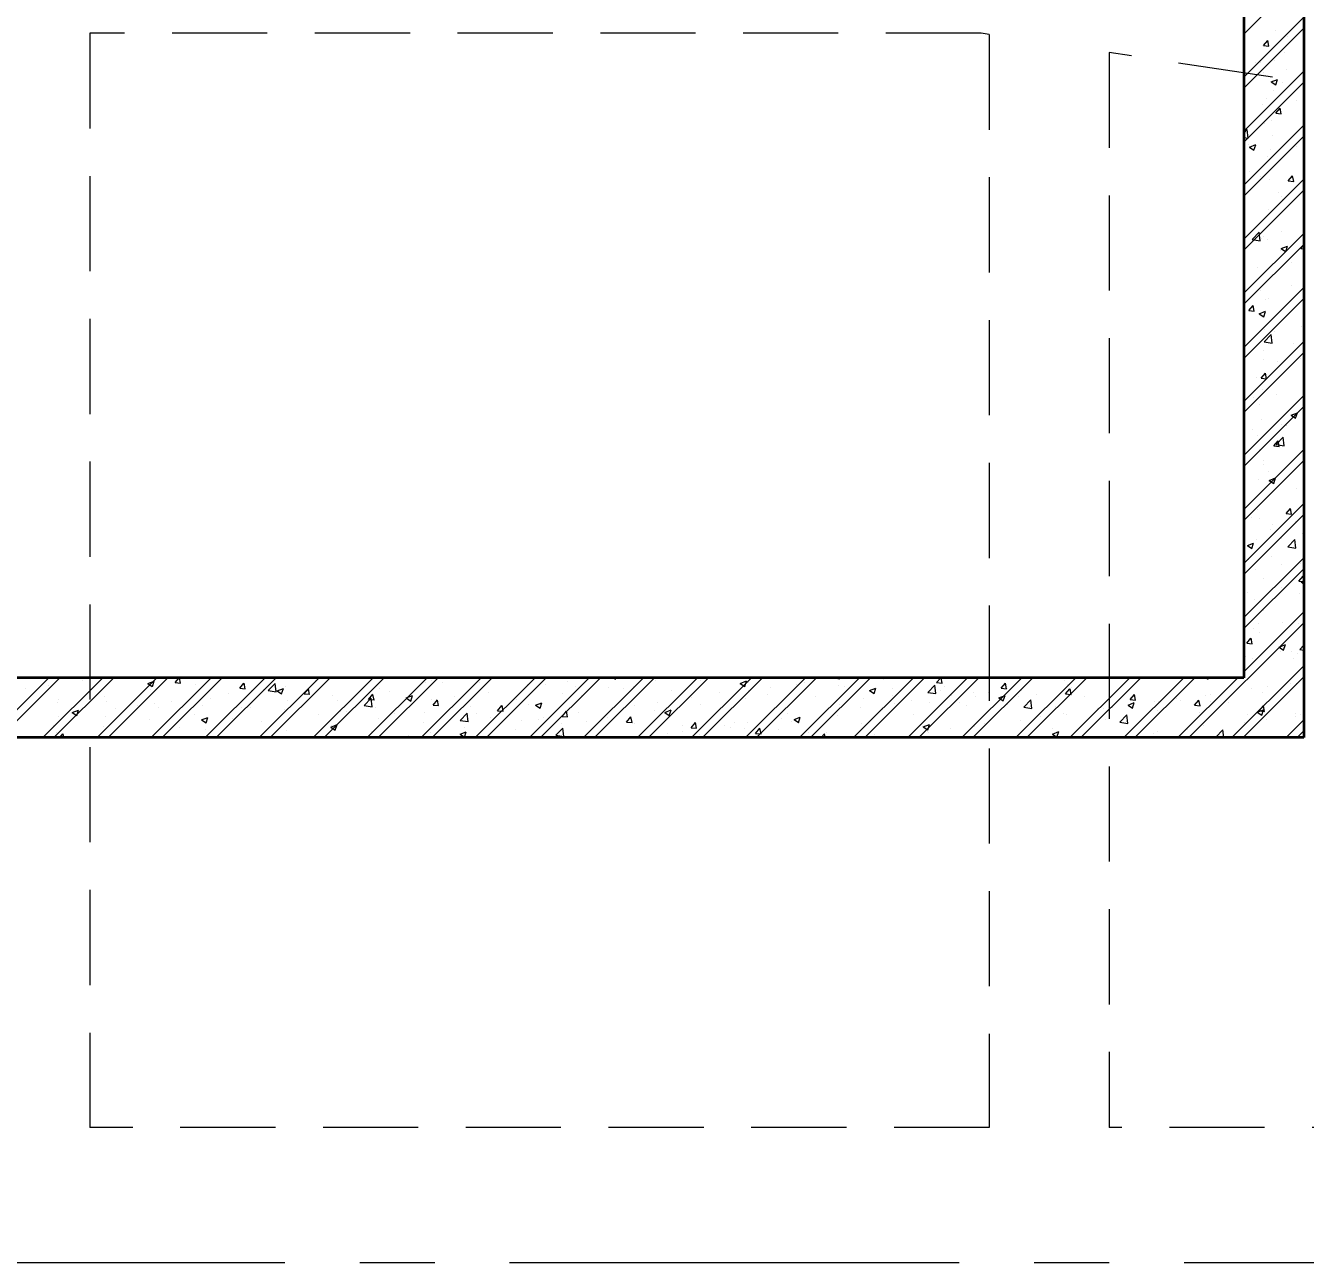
# Model space of a CAD drawing. Header units: millimetres. Extents: x 115500 to 206800, y -6300 to 53700.
# Drawn here: x 143835 to 148105, y 38500 to 42626 of the extents above; entities that cross this region are included whole.
import ezdxf

# ---------------------------------------------------------------- set-up
doc = ezdxf.new("R2010")
doc.units = ezdxf.units.MM
doc.linetypes.add('HIDDEN2', pattern=[4.7625, 3.175, -1.5875])
doc.linetypes.add('HT_Grid$0$CENTER2', pattern=[1.125, 0.75, -0.125, 0.125, -0.125])
doc.layers.get('Defpoints').update_dxf_attribs({"color": 151, "lineweight": 9})
for name, color, linetype, lineweight in [('HT_Dim Grid$0$NDC_S_DIM', 1, 'Continuous', 15), ('HT_Grid$0$NDC_S_AXIS', 5, 'HT_Grid$0$CENTER2', 13), ('NDC_S_BEAM', 3, 'HIDDEN2', 20), ('NDC_S_HATCH MATERIAL', 8, 'Continuous', 13), ('NDC_S_WALL', 6, 'Continuous', 35)]:
    doc.layers.add(name, color=color, linetype=linetype, lineweight=lineweight)
doc.styles.add('HT_Dim Grid$0$NDC_DIM', font='', dxfattribs={"width": 0.75})
doc.styles.get('HT_Dim Grid$0$NDC_DIM').set_extended_font_data('Dotum')
doc.dimstyles.new('HT_Dim Grid$0$NDC_dim_150', dxfattribs={"dimscale": 150, "dimtxt": 2.5, "dimasz": 1.5, "dimexe": 1.5, "dimexo": 2.5, "dimgap": 1, "dimtad": 1, "dimdec": 0, "dimzin": 0, "dimdsep": 46, "dimtxsty": 'HT_Dim Grid$0$NDC_DIM', "dimblk": 'HT_Dim Grid$0$DIMMARK', "dimcen": 0.09, "dimdle": 1.2, "dimclrd": 1, "dimclre": 1, "dimclrt": 3, "dimadec": 0, "dimazin": 0, "dimtfac": 1, "dimtdec": 0, "dimtix": 1, "dimtofl": 0, "dimtmove": 0, "dimatfit": 3, "dimfxl": 8, "dimfxlon": 1, "dimtolj": 1, "dimtzin": 0, "dimarcsym": 0})

# ---------------------------------------------------------------- blocks, each defined once
blk = doc.blocks.new('HT_Dim Grid$0$DIMMARK')
at = {"layer": 'HT_Dim Grid$0$NDC_S_DIM', "color": 1}
blk.add_line((-1.5, 0), (1, 0), dxfattribs=at)
at = {"layer": 'HT_Dim Grid$0$NDC_S_DIM', "color": 2, "const_width": 0.1}
blk.add_lwpolyline([(-0.424, -0.424), (0.424, 0.424)], dxfattribs=at)
blk = doc.blocks.new('*D52')
at = {"layer": 'Defpoints', "color": 0, "ltscale": 200, "transparency": 16777216}
for p in [(191600, 51300), (130700, 38500), (191600, 38500)]:
    blk.add_point(p, dxfattribs=at)
at = {"layer": 'HT_Dim Grid$0$NDC_S_DIM', "color": 1, "lineweight": -2, "ltscale": 200, "transparency": 16777216}
for p, q in [((130700, 50100), (130700, 51525)), ((191600, 50100), (191600, 51525)), ((130925, 51300), (191375, 51300))]:
    blk.add_line(p, q, dxfattribs=at)
at = {"layer": 'HT_Dim Grid$0$NDC_S_DIM', "color": 1, "lineweight": -2, "ltscale": 200, "transparency": 16777216, "xscale": 225, "yscale": 225, "zscale": 225, "rotation": 180}
blk.add_blockref('HT_Dim Grid$0$DIMMARK', (130700, 51300), dxfattribs=at)
at = {"layer": 'HT_Dim Grid$0$NDC_S_DIM', "color": 1, "lineweight": -2, "ltscale": 200, "transparency": 16777216, "xscale": 225, "yscale": 225, "zscale": 225}
blk.add_blockref('HT_Dim Grid$0$DIMMARK', (191600, 51300), dxfattribs=at)
at = {"layer": 'HT_Dim Grid$0$NDC_S_DIM', "color": 3, "ltscale": 200, "transparency": 16777216, "insert": (161150, 51637.8), "char_height": 375, "attachment_point": 5, "style": 'HT_Dim Grid$0$NDC_DIM'}
blk.add_mtext('\\A1;60900', dxfattribs=at)
blk = doc.blocks.new('*D54')
at = {"layer": 'Defpoints', "color": 0, "ltscale": 200, "transparency": 16777216}
for p in [(150750, 50100), (140350, 38500), (150750, 38500)]:
    blk.add_point(p, dxfattribs=at)
at = {"layer": 'HT_Dim Grid$0$NDC_S_DIM', "color": 1, "lineweight": -2, "ltscale": 200, "transparency": 16777216}
for p, q in [((140350, 48900), (140350, 50325)), ((150750, 48900), (150750, 50325)), ((140575, 50100), (150525, 50100))]:
    blk.add_line(p, q, dxfattribs=at)
at = {"layer": 'HT_Dim Grid$0$NDC_S_DIM', "color": 1, "lineweight": -2, "ltscale": 200, "transparency": 16777216, "xscale": 225, "yscale": 225, "zscale": 225, "rotation": 180}
blk.add_blockref('HT_Dim Grid$0$DIMMARK', (140350, 50100), dxfattribs=at)
at = {"layer": 'HT_Dim Grid$0$NDC_S_DIM', "color": 1, "lineweight": -2, "ltscale": 200, "transparency": 16777216, "xscale": 225, "yscale": 225, "zscale": 225}
blk.add_blockref('HT_Dim Grid$0$DIMMARK', (150750, 50100), dxfattribs=at)
at = {"layer": 'HT_Dim Grid$0$NDC_S_DIM', "color": 3, "ltscale": 200, "transparency": 16777216, "insert": (145550, 50437.8), "char_height": 375, "attachment_point": 5, "style": 'HT_Dim Grid$0$NDC_DIM'}
blk.add_mtext('\\A1;10400', dxfattribs=at)

msp = doc.modelspace()

# ---------------------------------------------------------------- linework, layer by layer
at = {"layer": 'HT_Grid$0$NDC_S_AXIS', "ltscale": 2000}
msp.add_line((120700, 38500), (201600, 38500), dxfattribs=at)
at = {"layer": 'NDC_S_BEAM', "ltscale": 100}
for p, q in [((144050, 42600), (144050, 38950)), ((147022.7, 42600), (144050, 42600)), ((147050, 42595.9), (147022.7, 42600)), ((147050, 42595.9), (147050, 38950)), ((147450, 42535.6), (147450, 38950)), ((150350, 42098.8), (147450, 42535.6)), ((147050, 38950), (144050, 38950)), ((150350, 38950), (147450, 38950))]:
    msp.add_line(p, q, dxfattribs=at)
at = {"layer": 'NDC_S_HATCH MATERIAL', "linetype": 'Continuous', "ltscale": 100}
for p, q in [((147899.8, 42597.4), (148099.8, 42797.4)), ((147899.8, 42453.9), (148099.8, 42653.9)), ((147899.8, 42417.1), (148099.8, 42617.1)), ((147964.7, 42558.7), (147979.2, 42576)), ((147982.7, 42557.1), (147979.2, 42575.9)), ((148004.4, 42610.3), (148004.4, 42610.3)), ((148044.7, 42588.2), (148044.7, 42588.2)), ((147964.7, 42558.7), (147982.6, 42557.2)), ((148034.4, 42535.2), (148034.4, 42535.2)), ((147937.5, 42501.6), (147937.5, 42501.6)), ((147955.6, 42501.6), (147955.6, 42501.6)), ((148000.7, 42510.4), (148000.7, 42510.4)), ((148097.7, 42494.9), (148097.7, 42494.9)), ((147899.8, 42273.5), (148099.8, 42473.5)), ((147965.8, 42469.9), (147965.8, 42469.9)), ((147991, 42438), (148012, 42446.1)), ((148006, 42427.8), (148012.1, 42446)), ((148040.9, 42479.8), (148040.9, 42479.8)), ((147899.8, 42236.8), (148099.8, 42436.8)), ((147991, 42438), (148006, 42428)), ((147997.1, 42410.6), (147997.1, 42410.6)), ((148027.4, 42435.7), (148027.4, 42435.7)), ((147962, 42361.4), (147962, 42361.4)), ((147974.7, 42382.7), (147974.7, 42382.7)), ((148075.6, 42376.4), (148075.6, 42376.4)), ((148006.3, 42333.1), (148020.8, 42350.3)), ((148006.3, 42333.1), (148024.3, 42331.5)), ((148024.3, 42331.4), (148020.8, 42350.2)), ((147899.8, 42093.2), (148099.8, 42293.2)), ((147899.8, 42266.9), (147911, 42278.6)), ((147914.4, 42250), (147911, 42278.5)), ((147967.1, 42300.7), (147967.1, 42300.7)), ((147993.4, 42310.7), (147993.4, 42310.7)), ((147899.8, 42056.5), (148099.8, 42256.5)), ((147899.8, 42252.4), (147914.3, 42250.1)), ((147916.3, 42229.4), (147916.3, 42229.4)), ((147918, 42220.5), (147939.1, 42228.5)), ((147933, 42210.3), (147939.1, 42228.4)), ((147996.7, 42258.1), (147996.7, 42258.1)), ((147918, 42220.5), (147933, 42210.4)), ((147979.6, 42189.1), (147979.6, 42189.1)), ((147989.8, 42210.8), (147989.8, 42210.8)), ((148076.5, 42222.6), (148076.5, 42222.6)), ((147899.8, 41912.9), (148099.8, 42112.9)), ((147917.8, 42139.8), (147917.8, 42139.8)), ((147954.7, 42121.7), (147954.7, 42121.7)), ((147986.1, 42111), (147986.1, 42111)), ((148047.9, 42107.4), (148062.4, 42124.7)), ((148047.9, 42107.4), (148065.9, 42105.9)), ((148065.9, 42105.7), (148062.4, 42124.5)), ((148097.1, 42099.7), (148099.8, 42100.7)), ((148097.1, 42099.7), (148099.8, 42097.9)), ((147899.8, 41876.2), (148099.8, 42076.2)), ((148016.8, 42070.1), (148016.8, 42070.1)), ((148026.6, 42055.8), (148026.6, 42055.8)), ((148028.3, 42046.4), (148028.3, 42046.4)), ((147982.5, 42011.1), (147982.5, 42011.1)), ((147899.8, 41732.6), (148099.8, 41932.6)), ((147927.4, 41912.3), (147950.8, 41936.7)), ((147954.1, 41908.1), (147950.8, 41936.6)), ((148024.5, 41937.9), (148024.5, 41937.9)), ((147899.8, 41695.9), (148099.8, 41895.9)), ((147927.4, 41912.3), (147954.1, 41908.2)), ((147949.4, 41928.1), (147949.4, 41928.1)), ((147958.4, 41916.8), (147958.4, 41916.8)), ((147966.2, 41920.8), (147966.2, 41920.8)), ((147978.8, 41911.2), (147978.8, 41911.2)), ((148024.1, 41882.1), (148045.1, 41890.2)), ((148039.1, 41872), (148045.2, 41890.1)), ((148089.6, 41881.8), (148099.8, 41893.9)), ((148021.6, 41876.5), (148021.6, 41876.5)), ((148024.1, 41882.1), (148039, 41872.1)), ((148089.6, 41881.8), (148099.8, 41880.9)), ((147945.6, 41819.6), (147945.6, 41819.6)), ((147975.2, 41811.4), (147975.2, 41811.4)), ((148059.2, 41834.6), (148059.2, 41834.6)), ((147899.8, 41552.3), (148099.8, 41752.3)), ((147899.8, 41515.5), (148099.8, 41715.5)), ((147953.8, 41741.8), (147953.8, 41741.8)), ((147980.3, 41716.2), (147980.3, 41716.2)), ((148058.8, 41757.6), (148058.8, 41757.6)), ((147916, 41674.9), (147930.5, 41692.2)), ((147916, 41674.9), (147934, 41673.4)), ((147934, 41673.2), (147930.5, 41692.1)), ((147951.1, 41664.6), (147972.1, 41672.7)), ((147966.1, 41654.4), (147972.2, 41672.5)), ((147971.5, 41711.5), (147971.5, 41711.5)), ((148025.7, 41675.9), (148025.7, 41675.9)), ((147951.1, 41664.6), (147966.1, 41654.5)), ((147901.3, 41597.9), (147901.3, 41597.9)), ((147967.2, 41570.5), (147990.6, 41594.8)), ((147967.9, 41611.6), (147967.9, 41611.6)), ((147993.9, 41566.2), (147990.6, 41594.7)), ((148000.4, 41604.3), (148000.4, 41604.3)), ((148090.8, 41622.9), (148090.8, 41622.9)), ((147899.8, 41372), (148099.8, 41572)), ((147903.5, 41570.7), (147903.5, 41570.7)), ((147967.2, 41570.5), (147993.9, 41566.3)), ((148063.7, 41564), (148063.7, 41564)), ((147899.8, 41335.2), (148099.8, 41535.2)), ((147964.2, 41511.8), (147964.2, 41511.8)), ((147965.3, 41540.9), (147965.3, 41540.9)), ((148011.9, 41504.5), (148011.9, 41504.5)), ((148087, 41514.4), (148087, 41514.4)), ((147957.6, 41449.3), (147972.1, 41466.5)), ((147975.6, 41447.6), (147972.1, 41466.4)), ((147940.7, 41451.8), (147940.7, 41451.8)), ((147957.6, 41449.3), (147975.6, 41447.7)), ((147899.8, 41191.7), (148099.8, 41391.7)), ((147933, 41386.2), (147933, 41386.2)), ((147960.6, 41411.9), (147960.6, 41411.9)), ((148008.1, 41396.1), (148008.1, 41396.1)), ((147899.8, 41154.9), (148099.8, 41354.9)), ((147952.9, 41361.9), (147952.9, 41361.9)), ((148057.2, 41326.3), (148078.2, 41334.3)), ((148072.2, 41316.1), (148078.2, 41334.2)), ((147956.9, 41312), (147956.9, 41312)), ((148024.8, 41296), (148024.8, 41296)), ((148042.5, 41291.7), (148042.5, 41291.7)), ((148042.8, 41292.7), (148042.8, 41292.7)), ((148057.2, 41326.3), (148072.1, 41316.2)), ((147929.2, 41277.8), (147929.2, 41277.8)), ((147945.6, 41258.2), (147945.6, 41258.2)), ((148007, 41228.6), (148030.3, 41252.9)), ((148033.7, 41224.3), (148030.4, 41252.8)), ((147899.8, 41011.4), (148099.8, 41211.4)), ((147953.3, 41212.2), (147953.3, 41212.2)), ((147999.3, 41223.6), (148013.7, 41240.9)), ((147999.3, 41223.6), (148017.2, 41222)), ((148007, 41228.6), (148033.6, 41224.4)), ((148017.2, 41221.9), (148013.8, 41240.7)), ((147899.8, 40974.6), (148099.8, 41174.6)), ((147963.9, 41174.4), (147963.9, 41174.4)), ((147964.4, 41161), (147964.4, 41161)), ((147982.8, 41139.2), (147982.8, 41139.2)), ((147949.6, 41112.3), (147949.6, 41112.3)), ((147984.2, 41108.7), (148005.2, 41116.8)), ((147984.2, 41108.7), (147999.1, 41098.7)), ((147999.2, 41098.5), (148005.2, 41116.7)), ((148074.4, 41081), (148074.4, 41081)), ((147899.8, 40831), (148099.8, 41031)), ((147899.8, 40794.3), (148099.8, 40994.3)), ((147946, 41012.4), (147946, 41012.4)), ((148040.9, 40998), (148055.4, 41015.2)), ((148040.9, 40998), (148058.8, 40996.4)), ((148058.9, 40996.3), (148055.4, 41015.1)), ((148097.5, 41031.6), (148097.5, 41031.6)), ((147924.3, 40985.9), (147924.3, 40985.9)), ((147952, 40982), (147952, 40982)), ((147995.5, 40962.7), (147995.5, 40962.7)), ((148070.6, 40972.6), (148070.6, 40972.6)), ((148084.5, 40979.1), (148084.5, 40979.1)), ((147942.3, 40912.6), (147942.3, 40912.6)), ((147987.6, 40945.6), (147987.6, 40945.6)), ((148023.9, 40916.2), (148023.9, 40916.2)), ((148046.7, 40886.7), (148070.1, 40911)), ((148073.4, 40882.4), (148070.1, 40910.9)), ((148093.9, 40931.8), (148093.9, 40931.8)), ((147911.2, 40891.2), (147932.2, 40899.2)), ((147911.2, 40891.2), (147926.1, 40881.1)), ((147926.2, 40881), (147932.3, 40899.1)), ((148046.7, 40886.7), (148073.4, 40882.5)), ((147899.8, 40650.7), (148099.8, 40850.7)), ((147916.6, 40844.4), (147916.6, 40844.4)), ((147991.7, 40854.3), (147991.7, 40854.3)), ((148024.8, 40826.6), (148024.8, 40826.6)), ((148090.2, 40831.9), (148090.2, 40831.9)), ((147899.8, 40614), (148099.8, 40814)), ((147938.7, 40812.7), (147938.7, 40812.7)), ((147963.5, 40781.1), (147963.5, 40781.1)), ((148082.5, 40772.3), (148097, 40789.5)), ((148099.8, 40774.6), (148097, 40789.4)), ((147912.7, 40736), (147912.7, 40736)), ((148026.4, 40750.9), (148026.4, 40750.9)), ((148082.5, 40772.3), (148099.8, 40770.8)), ((148090.3, 40770.4), (148099.8, 40774)), ((148090.3, 40770.4), (148099.8, 40764)), ((147935, 40712.8), (147935, 40712.8)), ((148086.6, 40732), (148086.6, 40732)), ((147899.8, 40470.4), (148099.8, 40670.4)), ((147966.4, 40673.3), (147966.4, 40673.3)), ((147716.4, 40250.4), (148099.8, 40633.7)), ((147931.4, 40612.9), (147931.4, 40612.9)), ((147947.4, 40632.6), (147947.4, 40632.6)), ((148029.6, 40633), (148029.6, 40633)), ((148082.9, 40632.2), (148082.9, 40632.2)), ((147909, 40565.5), (147923.4, 40582.7)), ((147909, 40565.5), (147926.9, 40563.9)), ((147926.9, 40563.8), (147923.5, 40582.6)), ((147951.1, 40602.1), (147951.1, 40602.1)), ((147906.7, 40520.9), (147906.7, 40520.9)), ((148017.3, 40552.8), (148038.3, 40560.9)), ((148017.3, 40552.8), (148032.2, 40542.8)), ((148023, 40536.3), (148023, 40536.3)), ((148032.2, 40542.7), (148038.3, 40560.8)), ((148058, 40539.2), (148058, 40539.2)), ((148079.3, 40532.3), (148079.3, 40532.3)), ((148086.5, 40544.8), (148099.8, 40558.6)), ((148086.5, 40544.8), (148099.8, 40542.7)), ((147860, 40250.4), (148099.8, 40490.1)), ((147927.7, 40513.1), (147927.7, 40513.1)), ((148066.8, 40514.1), (148066.8, 40514.1)), ((143712.8, 40250.4), (143912.8, 40450.4)), ((143749.6, 40250.4), (143949.6, 40450.4)), ((143893.1, 40250.4), (144093.1, 40450.4)), ((143929.9, 40250.4), (144129.9, 40450.4)), ((144024.1, 40439.9), (144024.1, 40439.9)), ((144073.5, 40250.4), (144273.5, 40450.4)), ((144110.2, 40250.4), (144310.2, 40450.4)), ((144243.1, 40430.8), (144264.1, 40438.8)), ((144253.8, 40250.4), (144453.8, 40450.4)), ((144258.1, 40420.6), (144264.2, 40438.7)), ((144290.5, 40250.4), (144490.5, 40450.4)), ((144334.2, 40434.2), (144347.8, 40450.4)), ((144352.2, 40432.5), (144348.9, 40450.4)), ((144434.1, 40250.4), (144634.1, 40450.4)), ((144470.8, 40250.4), (144670.8, 40450.4)), ((144614.4, 40250.4), (144814.4, 40450.4)), ((144651.1, 40250.4), (144851.1, 40450.4)), ((144794.7, 40250.4), (144994.7, 40450.4)), ((144802.8, 40441.5), (144802.8, 40441.5)), ((144831.5, 40250.4), (145031.5, 40450.4)), ((144891.1, 40446.1), (144891.1, 40446.1)), ((144975, 40250.4), (145175, 40450.4)), ((145011.8, 40250.4), (145211.8, 40450.4)), ((145028.9, 40449.1), (145028.9, 40449.1)), ((145155.3, 40250.4), (145355.3, 40450.4)), ((145170.4, 40435.8), (145170.4, 40435.8)), ((145189, 40442.3), (145189, 40442.3)), ((145192.1, 40250.4), (145392.1, 40450.4)), ((145224.6, 40435.7), (145224.6, 40435.7)), ((145335.6, 40250.4), (145535.6, 40450.4)), ((145349.2, 40435.5), (145349.2, 40435.5)), ((145372.4, 40250.4), (145572.4, 40450.4)), ((145515.9, 40250.4), (145715.9, 40450.4)), ((145552.7, 40250.4), (145752.7, 40450.4)), ((145643.6, 40437.2), (145643.6, 40437.2)), ((145696.3, 40250.4), (145896.3, 40450.4)), ((145733, 40250.4), (145933, 40450.4)), ((145796.1, 40450.4), (145803.5, 40445.4)), ((145803.6, 40445.3), (145805.3, 40450.4)), ((145876.6, 40250.4), (146076.6, 40450.4)), ((145913.3, 40250.4), (146113.3, 40450.4)), ((145926.5, 40448.8), (145926.5, 40448.8)), ((145935.5, 40440.4), (145935.5, 40440.4)), ((146056.9, 40250.4), (146256.9, 40450.4)), ((146086.7, 40442), (146086.7, 40442)), ((146093.6, 40250.4), (146293.6, 40450.4)), ((146219.7, 40431.4), (146240.7, 40439.5)), ((146234.7, 40421.2), (146240.8, 40439.4)), ((146237.2, 40250.4), (146437.2, 40450.4)), ((146246.8, 40435.2), (146246.8, 40435.2)), ((146273.9, 40250.4), (146473.9, 40450.4)), ((146417.5, 40250.4), (146617.5, 40450.4)), ((146454.3, 40250.4), (146654.3, 40450.4)), ((146530.6, 40450.4), (146552.1, 40447)), ((146552.1, 40446.9), (146551.7, 40450.4)), ((146597.8, 40250.4), (146797.8, 40450.4)), ((146634.6, 40250.4), (146834.6, 40450.4)), ((146698.8, 40443.7), (146698.8, 40443.7)), ((146778.1, 40250.4), (146978.1, 40450.4)), ((146814.9, 40250.4), (147014.9, 40450.4)), ((146874.7, 40433.9), (146888.5, 40450.4)), ((146892.7, 40432.3), (146889.3, 40450.4)), ((146958.4, 40250.4), (147158.4, 40450.4)), ((146995.2, 40250.4), (147195.2, 40450.4)), ((147138.8, 40250.4), (147338.8, 40450.4)), ((147175.5, 40250.4), (147375.5, 40450.4)), ((147301.6, 40439.6), (147301.6, 40439.6)), ((147319.1, 40250.4), (147519.1, 40450.4)), ((147355.8, 40250.4), (147555.8, 40450.4)), ((147376.7, 40449.5), (147376.7, 40449.5)), ((147466.4, 40450.3), (147466.4, 40450.3)), ((147498.2, 40446.2), (147498.2, 40446.2)), ((147499.4, 40250.4), (147699.4, 40450.4)), ((147536.1, 40250.4), (147736.1, 40450.4)), ((147679.7, 40250.4), (147879.7, 40450.4)), ((147773.7, 40450.4), (147780.2, 40446)), ((147780.2, 40445.9), (147781.7, 40450.4)), ((147896.8, 40250.4), (148099.8, 40453.4)), ((143835.4, 40415), (143835.4, 40415)), ((143910.5, 40424.9), (143910.5, 40424.9)), ((144243.1, 40430.8), (144258, 40420.7)), ((144251.3, 40410), (144251.3, 40410)), ((144334.2, 40434.2), (144352.1, 40432.6)), ((144402.8, 40429.2), (144402.8, 40429.2)), ((144512.9, 40396.3), (144512.9, 40396.3)), ((144549.4, 40415.4), (144563.8, 40432.6)), ((144549.4, 40415.4), (144567.3, 40413.8)), ((144567.3, 40413.7), (144563.9, 40432.5)), ((144588, 40406.2), (144588, 40406.2)), ((144627.9, 40411.4), (144627.9, 40411.4)), ((144644.2, 40407.2), (144667.5, 40431.6)), ((144644.2, 40407.2), (144670.8, 40403.1)), ((144670.9, 40403), (144667.6, 40431.5)), ((144674.3, 40406.7), (144695.3, 40414.8)), ((144674.3, 40406.7), (144689.2, 40396.7)), ((144689.2, 40396.5), (144695.3, 40414.7)), ((144701.6, 40421.1), (144701.6, 40421.1)), ((144764.6, 40396.5), (144779, 40413.8)), ((144764.6, 40396.5), (144782.5, 40395)), ((144782.5, 40394.9), (144779, 40413.7)), ((144860.6, 40392.1), (144860.6, 40392.1)), ((144979.7, 40377.7), (144994.2, 40395)), ((144997.7, 40376), (144994.2, 40394.8)), ((145016.4, 40414.6), (145016.4, 40414.6)), ((145049.7, 40405.6), (145049.7, 40405.6)), ((145379, 40402.4), (145379, 40402.4)), ((145509.3, 40428.8), (145509.3, 40428.8)), ((145568.5, 40427.3), (145568.5, 40427.3)), ((145628.1, 40398.7), (145628.1, 40398.7)), ((145669.5, 40422), (145669.5, 40422)), ((145779.7, 40417.9), (145779.7, 40417.9)), ((145829.6, 40415.2), (145829.6, 40415.2)), ((145864.1, 40420.8), (145864.1, 40420.8)), ((145989.8, 40408.5), (145989.8, 40408.5)), ((146149.9, 40401.7), (146149.9, 40401.7)), ((146219.7, 40431.4), (146234.7, 40421.3)), ((146246, 40408.6), (146246, 40408.6)), ((146310.1, 40394.9), (146310.1, 40394.9)), ((146321.1, 40418.5), (146321.1, 40418.5)), ((146393.2, 40403.4), (146393.2, 40403.4)), ((146407, 40428.5), (146407, 40428.5)), ((146434.7, 40433.4), (146434.7, 40433.4)), ((146547.3, 40424.5), (146547.3, 40424.5)), ((146567.1, 40421.7), (146567.1, 40421.7)), ((146650.9, 40407.4), (146671.9, 40415.4)), ((146650.9, 40407.4), (146665.8, 40397.3)), ((146665.8, 40397.2), (146671.9, 40415.3)), ((146726.4, 40391.9), (146726.4, 40391.9)), ((146727.3, 40414.9), (146727.3, 40414.9)), ((146845.6, 40401.5), (146869, 40425.9)), ((146845.6, 40401.5), (146872.3, 40397.4)), ((146872.3, 40397.3), (146869, 40425.8)), ((146874.7, 40433.9), (146892.6, 40432.4)), ((146887.4, 40408.2), (146887.4, 40408.2)), ((146901.4, 40422), (146901.4, 40422)), ((146998.5, 40399.7), (146998.5, 40399.7)), ((147047.5, 40401.4), (147047.5, 40401.4)), ((147089.9, 40415.1), (147104.3, 40432.4)), ((147089.9, 40415.1), (147107.8, 40413.5)), ((147107.8, 40413.4), (147104.4, 40432.2)), ((147112.1, 40414.7), (147112.1, 40414.7)), ((147156.5, 40406.6), (147156.5, 40406.6)), ((147207.7, 40394.6), (147207.7, 40394.6)), ((147305.1, 40396.3), (147319.5, 40413.5)), ((147305.1, 40396.3), (147323, 40394.7)), ((147312.3, 40429.1), (147312.3, 40429.1)), ((147323, 40394.6), (147319.6, 40413.4)), ((147323.2, 40416.1), (147323.2, 40416.1)), ((147520.2, 40377.5), (147534.7, 40394.7)), ((147538.2, 40375.8), (147534.7, 40394.6)), ((147770.1, 40392.1), (147770.1, 40392.1)), ((147789.6, 40395.9), (147789.6, 40395.9)), ((147924.1, 40413.2), (147924.1, 40413.2)), ((147962.6, 40401.3), (147962.6, 40401.3)), ((147979.1, 40420.9), (147979.1, 40420.9)), ((148054.2, 40430.8), (148054.2, 40430.8)), ((148075.6, 40432.4), (148075.6, 40432.4)), ((143941.5, 40366.4), (143941.5, 40366.4)), ((143945.1, 40377.5), (143945.1, 40377.5)), ((144097.3, 40388.9), (144097.3, 40388.9)), ((144105.2, 40370.7), (144105.2, 40370.7)), ((144209.8, 40356.4), (144209.8, 40356.4)), ((144265.4, 40363.9), (144265.4, 40363.9)), ((144277.9, 40351.4), (144277.9, 40351.4)), ((144323.4, 40371.3), (144323.4, 40371.3)), ((144425.5, 40357.2), (144425.5, 40357.2)), ((144452.9, 40381.4), (144452.9, 40381.4)), ((144555, 40351.8), (144555, 40351.8)), ((144585.7, 40350.4), (144585.7, 40350.4)), ((144709, 40372.9), (144709, 40372.9)), ((144874.7, 40375.6), (144874.7, 40375.6)), ((144964.3, 40357.6), (144987.7, 40381.9)), ((144964.3, 40357.6), (144991, 40353.4)), ((144979.7, 40377.7), (144997.7, 40376.1)), ((144991, 40353.3), (144987.7, 40381.8)), ((145000.9, 40352.6), (145000.9, 40352.6)), ((145105.4, 40382.7), (145126.4, 40390.8)), ((145105.4, 40382.7), (145120.3, 40372.6)), ((145120.4, 40372.5), (145126.4, 40390.7)), ((145190.3, 40377.5), (145190.3, 40377.5)), ((145194.9, 40358.9), (145209.4, 40376.1)), ((145194.9, 40358.9), (145212.8, 40357.3)), ((145212.9, 40357.2), (145209.4, 40376)), ((145265.4, 40387.4), (145265.4, 40387.4)), ((145318.3, 40355.1), (145318.3, 40355.1)), ((145410.1, 40340.1), (145424.5, 40357.3)), ((145428, 40338.4), (145424.6, 40357.2)), ((145474.1, 40377.6), (145474.1, 40377.6)), ((145514.1, 40360.7), (145514.1, 40360.7)), ((145536.5, 40358.7), (145557.5, 40366.7)), ((145536.5, 40358.7), (145551.5, 40348.6)), ((145551.5, 40348.5), (145557.6, 40366.6)), ((145689.1, 40390.7), (145689.1, 40390.7)), ((145867.8, 40358.8), (145867.8, 40358.8)), ((145942.9, 40368.7), (145942.9, 40368.7)), ((146056.5, 40383.6), (146056.5, 40383.6)), ((146085.9, 40361.7), (146085.9, 40361.7)), ((146237.4, 40380.9), (146237.4, 40380.9)), ((146470.2, 40388.2), (146470.2, 40388.2)), ((146551.5, 40361.9), (146551.5, 40361.9)), ((146620.3, 40349.9), (146620.3, 40349.9)), ((146630.4, 40381.4), (146630.4, 40381.4)), ((146734, 40364.9), (146734, 40364.9)), ((146790.5, 40374.6), (146790.5, 40374.6)), ((146851, 40366.3), (146851, 40366.3)), ((146923.4, 40389.8), (146923.4, 40389.8)), ((146950.7, 40367.9), (146950.7, 40367.9)), ((146973.3, 40356.1), (146973.3, 40356.1)), ((147005, 40387.4), (147005, 40387.4)), ((147082, 40383.4), (147103, 40391.4)), ((147082, 40383.4), (147096.9, 40373.3)), ((147097, 40373.2), (147103.1, 40391.3)), ((147110.8, 40361.1), (147110.8, 40361.1)), ((147148.2, 40386.1), (147148.2, 40386.1)), ((147165.8, 40351.9), (147189.1, 40376.2)), ((147165.8, 40351.9), (147192.4, 40347.7)), ((147192.5, 40347.6), (147189.2, 40376.1)), ((147270.9, 40354.3), (147270.9, 40354.3)), ((147367.8, 40387.9), (147367.8, 40387.9)), ((147462.7, 40350.4), (147462.7, 40350.4)), ((147513.2, 40359.3), (147534.2, 40367.4)), ((147513.2, 40359.3), (147528.1, 40349.3)), ((147520.2, 40377.5), (147538.2, 40375.9)), ((147528, 40381.1), (147528, 40381.1)), ((147528.1, 40349.1), (147534.2, 40367.3)), ((147600.9, 40371.1), (147600.9, 40371.1)), ((147614.3, 40369.6), (147614.3, 40369.6)), ((147676, 40381), (147676, 40381)), ((147688.1, 40374.3), (147688.1, 40374.3)), ((147735.4, 40358.6), (147749.9, 40375.9)), ((147735.4, 40358.6), (147753.3, 40357.1)), ((147753.4, 40357), (147749.9, 40375.8)), ((147787.7, 40371.2), (147787.7, 40371.2)), ((147848.3, 40367.6), (147848.3, 40367.6)), ((147950.6, 40339.8), (147965.1, 40357)), ((147968.6, 40338.1), (147965.1, 40356.9)), ((148008.4, 40360.8), (148008.4, 40360.8)), ((143945.2, 40321.6), (143945.2, 40321.6)), ((143991.1, 40334), (144012.1, 40342.1)), ((143991.1, 40334), (144006, 40323.9)), ((144006, 40323.8), (144012.1, 40341.9)), ((144103, 40321.3), (144103, 40321.3)), ((144134.7, 40346.5), (144134.7, 40346.5)), ((144247.7, 40310.1), (144247.7, 40310.1)), ((144399.2, 40329.3), (144399.2, 40329.3)), ((144422.2, 40310), (144443.2, 40318)), ((144422.2, 40310), (144437.1, 40299.9)), ((144437.1, 40299.8), (144443.2, 40317.9)), ((144524.8, 40315.5), (144524.8, 40315.5)), ((144699.7, 40345.6), (144699.7, 40345.6)), ((144745.8, 40343.6), (144745.8, 40343.6)), ((144812.1, 40327.8), (144812.1, 40327.8)), ((144887.2, 40337.6), (144887.2, 40337.6)), ((144906, 40336.9), (144906, 40336.9)), ((145012.7, 40314.8), (145012.7, 40314.8)), ((145066.1, 40330.1), (145066.1, 40330.1)), ((145166.8, 40335.9), (145166.8, 40335.9)), ((145226.2, 40323.3), (145226.2, 40323.3)), ((145284.5, 40307.9), (145307.9, 40332.3)), ((145284.5, 40307.9), (145311.2, 40303.8)), ((145311.2, 40303.7), (145307.9, 40332.2)), ((145339.2, 40330.7), (145339.2, 40330.7)), ((145386.4, 40316.6), (145386.4, 40316.6)), ((145410.1, 40340.1), (145428, 40338.5)), ((145489.6, 40309), (145489.6, 40309)), ((145546.5, 40309.8), (145546.5, 40309.8)), ((145564.7, 40318.9), (145564.7, 40318.9)), ((145625.3, 40321.2), (145639.7, 40338.5)), ((145625.3, 40321.2), (145643.2, 40319.7)), ((145643.2, 40319.6), (145639.8, 40338.4)), ((145678.3, 40333.9), (145678.3, 40333.9)), ((145776, 40318), (145776, 40318)), ((145840.4, 40302.4), (145854.9, 40319.6)), ((145858.4, 40300.7), (145854.9, 40319.5)), ((145931.8, 40340.5), (145931.8, 40340.5)), ((145967.7, 40334.6), (145988.7, 40342.7)), ((145967.7, 40334.6), (145982.6, 40324.6)), ((145982.6, 40324.5), (145988.7, 40342.6)), ((146355.8, 40315.1), (146355.8, 40315.1)), ((146376.5, 40331.9), (146376.5, 40331.9)), ((146398.8, 40310.6), (146419.8, 40318.7)), ((146398.8, 40310.6), (146413.7, 40300.6)), ((146413.8, 40300.4), (146419.9, 40318.6)), ((146543.6, 40324.6), (146543.6, 40324.6)), ((146545.2, 40340.1), (146545.2, 40340.1)), ((146695.1, 40343.8), (146695.1, 40343.8)), ((146798.3, 40326), (146798.3, 40326)), ((147152.9, 40306.8), (147152.9, 40306.8)), ((147222.7, 40321.3), (147222.7, 40321.3)), ((147297.8, 40331.2), (147297.8, 40331.2)), ((147308.7, 40329.3), (147308.7, 40329.3)), ((147411.4, 40346.2), (147411.4, 40346.2)), ((147431.1, 40347.6), (147431.1, 40347.6)), ((147437.8, 40311.2), (147437.8, 40311.2)), ((147485.9, 40302.2), (147509.3, 40326.6)), ((147512.6, 40298), (147509.3, 40326.5)), ((147591.2, 40340.8), (147591.2, 40340.8)), ((147612.7, 40341.2), (147612.7, 40341.2)), ((147751.4, 40334), (147751.4, 40334)), ((147911.5, 40327.3), (147911.5, 40327.3)), ((147920.4, 40313.3), (147920.4, 40313.3)), ((147944.3, 40335.3), (147965.3, 40343.4)), ((147944.3, 40335.3), (147959.2, 40325.2)), ((147950.6, 40339.8), (147968.5, 40338.2)), ((147959.3, 40325.1), (147965.3, 40343.3)), ((147975.2, 40312.5), (147975.2, 40312.5)), ((148040.3, 40250.4), (148099.8, 40309.8)), ((148071.7, 40320.5), (148071.7, 40320.5)), ((148072, 40332.5), (148072, 40332.5)), ((148088.9, 40327.4), (148088.9, 40327.4)), ((143928, 40291.3), (143928, 40291.3)), ((143937.8, 40266.5), (143937.8, 40266.5)), ((144093.6, 40289), (144093.6, 40289)), ((144349.8, 40285.5), (144349.8, 40285.5)), ((144434, 40278), (144434, 40278)), ((144509.1, 40287.9), (144509.1, 40287.9)), ((144622.7, 40302.8), (144622.7, 40302.8)), ((144705.4, 40273.1), (144705.4, 40273.1)), ((144853.3, 40285.9), (144874.3, 40294)), ((144853.3, 40285.9), (144868.3, 40275.9)), ((144856.9, 40292.3), (144856.9, 40292.3)), ((144868.3, 40275.8), (144874.4, 40293.9)), ((144989.3, 40270.6), (144989.3, 40270.6)), ((145164.2, 40300.6), (145164.2, 40300.6)), ((145186.5, 40269.1), (145186.5, 40269.1)), ((145284.5, 40261.9), (145305.5, 40270)), ((145299.4, 40251.7), (145305.5, 40269.9)), ((145300.1, 40284.1), (145300.1, 40284.1)), ((145470.5, 40277.7), (145470.5, 40277.7)), ((145604.7, 40258.2), (145628, 40282.6)), ((145624.5, 40298.8), (145624.5, 40298.8)), ((145631.4, 40254), (145628.1, 40282.5)), ((145706.7, 40303), (145706.7, 40303)), ((145840.4, 40302.4), (145858.4, 40300.8)), ((145866.8, 40296.3), (145866.8, 40296.3)), ((145977.6, 40265.3), (145977.6, 40265.3)), ((146026.6, 40271.8), (146026.6, 40271.8)), ((146027, 40289.5), (146027, 40289.5)), ((146055.6, 40283.6), (146070.1, 40300.8)), ((146055.6, 40283.6), (146073.6, 40282)), ((146073.6, 40281.9), (146070.1, 40300.7)), ((146167, 40290.3), (146167, 40290.3)), ((146187.1, 40282.7), (146187.1, 40282.7)), ((146201.6, 40301.8), (146201.6, 40301.8)), ((146233.8, 40281), (146233.8, 40281)), ((146242.1, 40300.2), (146242.1, 40300.2)), ((146270.8, 40264.8), (146285.3, 40282)), ((146270.8, 40264.8), (146288.7, 40263.2)), ((146288.8, 40263.1), (146285.3, 40281.9)), ((146347.3, 40276), (146347.3, 40276)), ((146389.6, 40303.5), (146389.6, 40303.5)), ((146448.4, 40266), (146448.4, 40266)), ((146507.4, 40269.2), (146507.4, 40269.2)), ((146623.4, 40296), (146623.4, 40296)), ((146830, 40286.6), (146851, 40294.7)), ((146830, 40286.6), (146844.9, 40276.5)), ((146844.5, 40271.5), (146844.5, 40271.5)), ((146844.9, 40276.4), (146851, 40294.5)), ((146847.3, 40266.4), (146847.3, 40266.4)), ((146919.6, 40281.4), (146919.6, 40281.4)), ((147001.3, 40287.6), (147001.3, 40287.6)), ((147033.2, 40296.4), (147033.2, 40296.4)), ((147261.1, 40262.6), (147282.1, 40270.6)), ((147262.8, 40281.1), (147262.8, 40281.1)), ((147276, 40252.4), (147282.1, 40270.5)), ((147485.9, 40302.2), (147512.6, 40298.1)), ((147610.6, 40269.7), (147610.6, 40269.7)), ((147710.7, 40277.6), (147710.7, 40277.6)), ((147766.4, 40292.2), (147766.4, 40292.2)), ((147806.1, 40252.5), (147829.5, 40276.9)), ((147832.6, 40250.4), (147829.5, 40276.8)), ((147900.1, 40302.6), (147900.1, 40302.6)), ((148077.1, 40250.4), (148099.8, 40273)), ((143949, 40250.4), (143959.9, 40263.4)), ((143962.3, 40250.4), (143960, 40263.3)), ((144174.9, 40255.5), (144174.9, 40255.5)), ((144244.5, 40253), (144244.5, 40253)), ((144551.4, 40251.9), (144551.4, 40251.9)), ((145111.4, 40259.2), (145111.4, 40259.2)), ((145284.5, 40261.9), (145299.4, 40251.9)), ((145314.7, 40255.2), (145314.7, 40255.2)), ((145604.7, 40258.2), (145631.4, 40254.1)), ((145864, 40250.4), (145864, 40250.4)), ((146082.2, 40261.8), (146082.2, 40261.8)), ((146489.7, 40250.4), (146500.4, 40263.2)), ((146502.8, 40250.4), (146500.5, 40263.1)), ((146667.6, 40262.4), (146667.6, 40262.4)), ((146827.7, 40255.7), (146827.7, 40255.7)), ((147087.9, 40251.1), (147087.9, 40251.1)), ((147261.1, 40262.6), (147276, 40252.5)), ((147459.1, 40250.5), (147459.1, 40250.5)), ((147521.9, 40252.8), (147521.9, 40252.8)), ((147597.1, 40262.7), (147597.1, 40262.7)), ((147806.1, 40252.5), (147820.2, 40250.4))]:
    msp.add_line(p, q, dxfattribs=at)
at = {"layer": 'NDC_S_WALL', "ltscale": 100}
for p, q in [((148099.8, 43100.4), (148099.8, 40250.4)), ((147899.8, 42900.4), (147899.8, 40450.4)), ((147899.8, 40450.4), (141150, 40450.4)), ((148099.8, 40250.4), (140950, 40250.4))]:
    msp.add_line(p, q, dxfattribs=at)

# ---------------------------------------------------------------- dimensions: what is measured, and where the dimension line sits
at = {"layer": 'HT_Dim Grid$0$NDC_S_DIM', "ltscale": 200}
for base, p1, p2, picture, middle in [((191600, 51300), (130700, 38500), (191600, 38500), '*D52', (161150, 51637.8)), ((150750, 50100), (140350, 38500), (150750, 38500), '*D54', (145550, 50437.8))]:
    dim = msp.add_linear_dim(base=base, p1=p1, p2=p2, dimstyle='HT_Dim Grid$0$NDC_dim_150', override={"dimtmove": 1}, dxfattribs=at)
    dim.commit()
    dim.dimension.update_dxf_attribs({"geometry": picture, "text_midpoint": middle})

doc.saveas('drawing.dxf')
